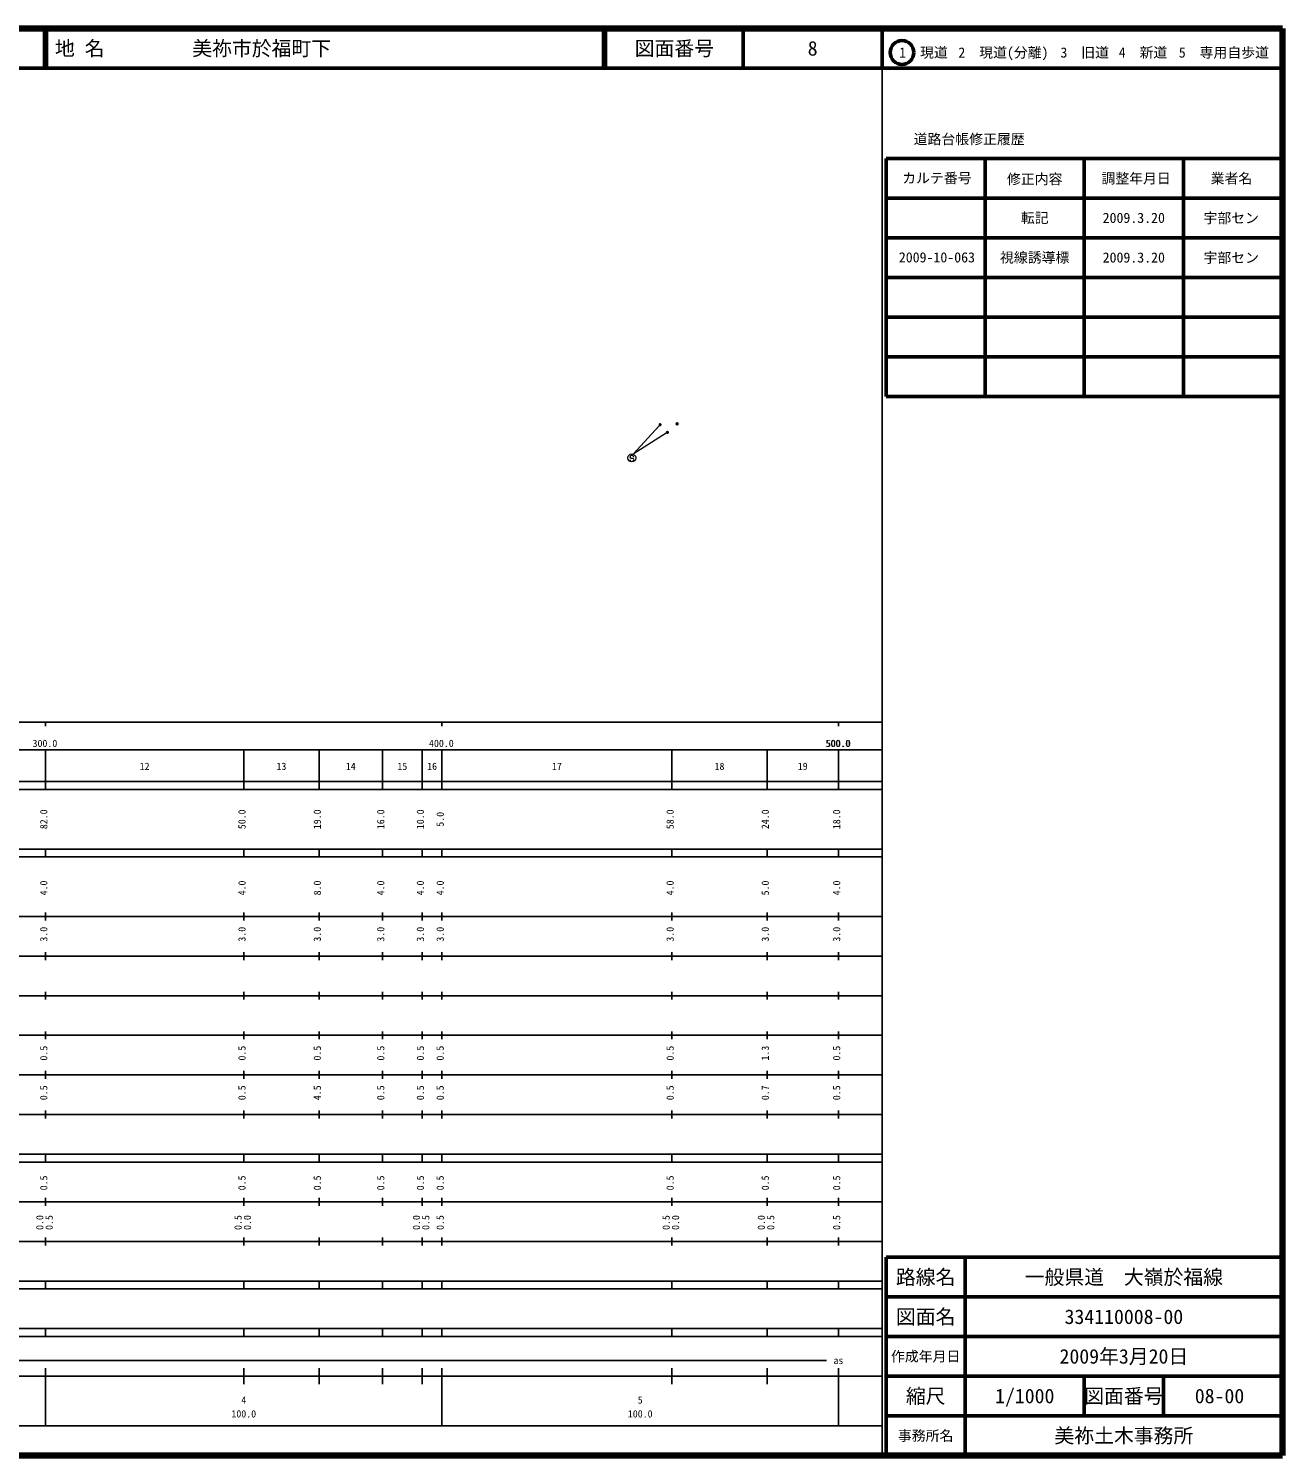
# Model space of a CAD drawing. Units: millimetres on the paper. Extents: x 40 to 680, y 20 to 380.
# Drawn here: x 363.7 to 680, y 20 to 380 of the extents above; entities that cross this region are included whole.
import ezdxf
from ezdxf.enums import TextEntityAlignment as Align

# ---------------------------------------------------------------- set-up
doc = ezdxf.new("R2010")
doc.units = ezdxf.units.MM
doc.header["$PDMODE"] = 32
doc.header["$PDSIZE"] = 0.5
doc.layers.add('M-OTRS', color=6, linetype='Continuous')
doc.layers.add('M-TTL-TXT', color=7, linetype='Continuous')
for name, color, linetype, lineweight in [('M-STR-STRC', 7, 'Continuous', 18), ('M-TTL', 2, 'Continuous', 140), ('M-TTL-BAND', 7, 'Continuous', 25), ('M-TTL-FRAM', 2, 'Continuous', 50), ('M-TTL-LINE', 7, 'Continuous', 50)]:
    doc.layers.add(name, color=color, linetype=linetype, lineweight=lineweight)
doc.styles.add('ＭＳ ゴシック', font='')
doc.styles.get('ＭＳ ゴシック').set_extended_font_data('MS Gothic')

msp = doc.modelspace()

# ---------------------------------------------------------------- hatches: boundary and pattern name
at = {"layer": 'M-STR-STRC'}
for points in [[(523.28, 280.36), (523.224, 280.402), (523.162, 280.434), (523.096, 280.455), (523.027, 280.463), (522.957, 280.46), (522.889, 280.445), (522.825, 280.418), (522.766, 280.38), (522.715, 280.332), (522.673, 280.277), (522.641, 280.215), (522.62, 280.148), (522.612, 280.079), (522.615, 280.009), (522.631, 279.941), (522.658, 279.877), (522.695, 279.819), (522.743, 279.767), (522.798, 279.725), (522.86, 279.693), (522.927, 279.673), (522.996, 279.664), (523.066, 279.667), (523.134, 279.683), (523.198, 279.71), (523.257, 279.748), (523.308, 279.795), (523.35, 279.851), (523.382, 279.913), (523.402, 279.979), (523.411, 280.049), (523.408, 280.118), (523.392, 280.186), (523.365, 280.25), (523.327, 280.309)], [(525.195, 278.329), (525.153, 278.384), (525.101, 278.431), (525.042, 278.468), (524.978, 278.495), (524.91, 278.51), (524.84, 278.513), (524.771, 278.503), (524.705, 278.482), (524.643, 278.45), (524.588, 278.408), (524.541, 278.356), (524.503, 278.297), (524.477, 278.233), (524.462, 278.165), (524.459, 278.095), (524.468, 278.026), (524.489, 277.959), (524.521, 277.898), (524.564, 277.842), (524.615, 277.795), (524.674, 277.758), (524.739, 277.731), (524.807, 277.716), (524.877, 277.714), (524.946, 277.723), (525.012, 277.744), (525.074, 277.776), (525.129, 277.819), (525.176, 277.87), (525.214, 277.929), (525.24, 277.994), (525.255, 278.062), (525.258, 278.131), (525.249, 278.2), (525.228, 278.267)]]:
    msp.add_hatch(color=256, dxfattribs=at).paths.add_polyline_path(points)

# ---------------------------------------------------------------- linework, layer by layer
at = {"layer": 'M-OTRS'}
msp.add_point((527.312, 280.279), dxfattribs=at)
at = {"layer": 'M-STR-STRC'}
for p, q in [((522.743, 279.767), (516.259, 272.612)), ((524.521, 277.898), (516.259, 272.612)), ((515.482, 271.694), (515.383, 271.812)), ((515.727, 271.555), (515.482, 271.694)), ((516.028, 271.552), (515.727, 271.555)), ((516.273, 271.441), (516.028, 271.552)), ((516.379, 271.304), (516.273, 271.441))]:
    msp.add_line(p, q, dxfattribs=at)
msp.add_circle((515.882, 271.683), 1, dxfattribs=at)
for centre, start, end in [((515.879, 271.308), 179.55488, 359.55488), ((515.883, 271.808), 359.55488, 179.55488)]:
    msp.add_arc(centre, 0.5, start, end, dxfattribs=at)
at = {"layer": 'M-TTL'}
for p, q in [((680, 380), (40, 380)), ((680, 20), (680, 380)), ((40, 20), (680, 20))]:
    msp.add_line(p, q, dxfattribs=at)
at = {"layer": 'M-TTL-BAND'}
for p, q in [((579, 20), (579, 370)), ((40, 205), (579, 205)), ((368, 205), (368, 204)), ((468, 205), (468, 204)), ((568, 205), (568, 204)), ((68, 198), (579, 198)), ((368, 188), (368, 198)), ((418, 188), (418, 198)), ((437, 188), (437, 198)), ((453, 188), (453, 198)), ((463, 188), (463, 198)), ((468, 188), (468, 198)), ((526, 188), (526, 198)), ((550, 188), (550, 198)), ((568, 188), (568, 198)), ((40, 190), (579, 190)), ((40, 188), (579, 188)), ((40, 173), (579, 173)), ((368, 171), (368, 173)), ((418, 171), (418, 173)), ((437, 171), (437, 173)), ((453, 171), (453, 173)), ((463, 171), (463, 173)), ((468, 171), (468, 173)), ((526, 171), (526, 173)), ((550, 171), (550, 173)), ((568, 171), (568, 173)), ((40, 171), (579, 171)), ((40, 156), (579, 156)), ((368, 155), (368, 157)), ((418, 155), (418, 157)), ((437, 155), (437, 157)), ((453, 155), (453, 157)), ((463, 155), (463, 157)), ((468, 155), (468, 157)), ((526, 155), (526, 157)), ((550, 155), (550, 157)), ((568, 155), (568, 157)), ((46, 146), (579, 146)), ((368, 145), (368, 147)), ((418, 145), (418, 147)), ((437, 145), (437, 147)), ((453, 145), (453, 147)), ((463, 145), (463, 147)), ((468, 145), (468, 147)), ((526, 145), (526, 147)), ((550, 145), (550, 147)), ((568, 145), (568, 147)), ((368, 135), (368, 137)), ((418, 135), (418, 137)), ((437, 135), (437, 137)), ((453, 135), (453, 137)), ((463, 135), (463, 137)), ((468, 135), (468, 137)), ((526, 135), (526, 137)), ((550, 135), (550, 137)), ((568, 135), (568, 137)), ((52, 136), (579, 136)), ((46, 126), (579, 126)), ((368, 125), (368, 127)), ((418, 125), (418, 127)), ((437, 125), (437, 127)), ((453, 125), (453, 127)), ((463, 125), (463, 127)), ((468, 125), (468, 127)), ((526, 125), (526, 127)), ((550, 125), (550, 127)), ((568, 125), (568, 127)), ((52, 116), (579, 116)), ((368, 115), (368, 117)), ((418, 115), (418, 117)), ((437, 115), (437, 117)), ((453, 115), (453, 117)), ((463, 115), (463, 117)), ((468, 115), (468, 117)), ((526, 115), (526, 117)), ((550, 115), (550, 117)), ((568, 115), (568, 117)), ((46, 106), (579, 106)), ((368, 105), (368, 107)), ((418, 105), (418, 107)), ((437, 105), (437, 107)), ((453, 105), (453, 107)), ((463, 105), (463, 107)), ((468, 105), (468, 107)), ((526, 105), (526, 107)), ((550, 105), (550, 107)), ((568, 105), (568, 107)), ((40, 96), (579, 96)), ((40, 94), (579, 94)), ((368, 94), (368, 96)), ((418, 94), (418, 96)), ((437, 94), (437, 96)), ((453, 94), (453, 96)), ((463, 94), (463, 96)), ((468, 94), (468, 96)), ((526, 94), (526, 96)), ((550, 94), (550, 96)), ((568, 94), (568, 96)), ((49, 84), (579, 84)), ((368, 83), (368, 85)), ((418, 83), (418, 85)), ((437, 83), (437, 85)), ((453, 83), (453, 85)), ((463, 83), (463, 85)), ((468, 83), (468, 85)), ((526, 83), (526, 85)), ((550, 83), (550, 85)), ((568, 83), (568, 85)), ((40, 74), (579, 74)), ((368, 73), (368, 75)), ((418, 73), (418, 75)), ((437, 73), (437, 75)), ((453, 73), (453, 75)), ((463, 73), (463, 75)), ((468, 73), (468, 75)), ((526, 73), (526, 75)), ((550, 73), (550, 75)), ((568, 73), (568, 75)), ((40, 64), (579, 64)), ((40, 62), (579, 62)), ((368, 62), (368, 64)), ((418, 62), (418, 64)), ((437, 62), (437, 64)), ((453, 62), (453, 64)), ((463, 62), (463, 64)), ((468, 62), (468, 64)), ((526, 62), (526, 64)), ((550, 62), (550, 64)), ((568, 62), (568, 64)), ((40, 52), (579, 52)), ((368, 50), (368, 52)), ((418, 50), (418, 52)), ((437, 50), (437, 52)), ((453, 50), (453, 52)), ((463, 50), (463, 52)), ((468, 50), (468, 52)), ((526, 50), (526, 52)), ((550, 50), (550, 52)), ((568, 50), (568, 52)), ((40, 50), (579, 50)), ((71, 44), (565, 44)), ((40, 40), (579, 40)), ((368, 27.5), (368, 42)), ((418, 38), (418, 42)), ((437, 38), (437, 42)), ((453, 38), (453, 42)), ((463, 38), (463, 42)), ((468, 27.5), (468, 42)), ((526, 38), (526, 42)), ((550, 38), (550, 42)), ((568, 27.5), (568, 42)), ((68, 27.5), (579, 27.5))]:
    msp.add_line(p, q, dxfattribs=at)
at = {"layer": 'M-TTL-FRAM'}
for p, q in [((580, 347.197), (580, 287.197)), ((580, 347.197), (680, 347.197)), ((580, 287.197), (680, 287.197)), ((680, 70), (580, 70)), ((580, 70), (580, 20))]:
    msp.add_line(p, q, dxfattribs=at)
at = {"layer": 'M-TTL-LINE'}
for p, q in [((367.75, 380), (367.75, 370)), ((368.25, 380), (368.25, 370)), ((508.747, 380), (508.747, 370)), ((509.247, 380), (509.247, 370)), ((543.997, 380), (543.997, 370)), ((579, 380), (579, 370)), ((40, 370), (680, 370)), ((605, 347.197), (605, 287.197)), ((630, 347.197), (630, 287.197)), ((655, 347.197), (655, 287.197)), ((580, 337.197), (680, 337.197)), ((580, 327.197), (680, 327.197)), ((580, 317.197), (680, 317.197)), ((580, 307.197), (680, 307.197)), ((580, 297.197), (680, 297.197)), ((600, 70), (600, 20)), ((680, 60), (580, 60)), ((680, 50), (580, 50)), ((680, 40), (580, 40)), ((630, 40), (630, 30)), ((650, 40), (650, 30)), ((680, 30), (580, 30))]:
    msp.add_line(p, q, dxfattribs=at)
msp.add_circle((584.031, 373.958), 3, dxfattribs=at)

# ---------------------------------------------------------------- texts
at = {"layer": 'M-TTL-BAND', "style": 'ＭＳ ゴシック'}
for s, p in [('300.0', (367.844, 198.195)), ('400.0', (467.844, 198.195)), ('500.0', (567.844, 198.195)), ('500.0', (568, 198.195)), ('12', (393, 192.405)), ('13', (427.5, 192.405)), ('14', (445, 192.405)), ('15', (458, 192.405)), ('16', (465.5, 192.405)), ('17', (497, 192.405)), ('18', (538, 192.405)), ('19', (559, 192.405)), ('as', (568, 42.5)), ('4', (418, 32.523)), ('5', (518, 32.523)), ('100.0', (418, 29.033)), ('100.0', (518, 29.033))]:
    msp.add_text(s, height=1.833, dxfattribs=at).set_placement(p, align=Align.BOTTOM_CENTER)
for s, p in [('82.0', (369, 180.5)), ('50.0', (419, 180.5)), ('19.0', (438, 180.5)), ('16.0', (454, 180.5)), ('10.0', (464, 180.5)), ('5.0', (469, 180.5)), ('58.0', (527, 180.5)), ('24.0', (551, 180.5)), ('18.0', (569, 180.5)), ('4.0', (369, 163.174)), ('4.0', (419, 163.174)), ('8.0', (438, 163.174)), ('4.0', (454, 163.174)), ('4.0', (464, 163.174)), ('4.0', (469, 163.174)), ('4.0', (527, 163.174)), ('5.0', (551, 163.174)), ('4.0', (569, 163.174)), ('3.0', (369, 151.5)), ('3.0', (419, 151.5)), ('3.0', (438, 151.5)), ('3.0', (454, 151.5)), ('3.0', (464, 151.5)), ('3.0', (469, 151.5)), ('3.0', (527, 151.5)), ('3.0', (551, 151.5)), ('3.0', (569, 151.5)), ('0.5', (369, 121.5)), ('0.5', (419, 121.5)), ('0.5', (438, 121.5)), ('0.5', (454, 121.5)), ('0.5', (464, 121.5)), ('0.5', (469, 121.5)), ('0.5', (527, 121.5)), ('1.3', (551, 121.5)), ('0.5', (569, 121.5)), ('0.5', (369, 111.5)), ('0.5', (419, 111.5)), ('4.5', (438, 111.5)), ('0.5', (454, 111.5)), ('0.5', (464, 111.5)), ('0.5', (469, 111.5)), ('0.5', (527, 111.5)), ('0.7', (551, 111.5)), ('0.5', (569, 111.5)), ('0.5', (369, 88.764)), ('0.5', (419, 88.764)), ('0.5', (438, 88.764)), ('0.5', (454, 88.764)), ('0.5', (464, 88.764)), ('0.5', (469, 88.764)), ('0.5', (527, 88.764)), ('0.5', (551, 88.764)), ('0.5', (569, 88.764)), ('0.0', (368, 78.764)), ('0.5', (370.37, 78.764)), ('0.5', (418, 78.764)), ('0.0', (420.37, 78.764)), ('0.0', (463, 78.764)), ('0.5', (465.37, 78.764)), ('0.5', (469, 78.764)), ('0.5', (526, 78.764)), ('0.0', (528.37, 78.764)), ('0.0', (550, 78.764)), ('0.5', (552.37, 78.764)), ('0.5', (569, 78.764))]:
    msp.add_text(s, height=1.833, rotation=90, dxfattribs=at).set_placement(p, align=Align.BOTTOM_CENTER)
at = {"layer": 'M-TTL-TXT', "style": 'ＭＳ ゴシック'}
for s, p in [('地 名', (370.38, 375)), ('美祢市於福町下', (405.024, 375))]:
    msp.add_text(s, height=3.666, dxfattribs=at).set_placement(p, align=Align.MIDDLE_LEFT)
for s, height, p in [('図面番号', 3.666, (526.622, 375)), ('8', 3.666, (561.497, 375)), ('1\u3000現道', 2.566, (589.448, 373.958)), ('2\u3000現道(分離)', 2.566, (609.619, 373.958)), ('3\u3000旧道', 2.566, (630.121, 373.958)), ('4\u3000新道', 2.566, (644.824, 373.958)), ('5\u3000専用自歩道', 2.566, (665.228, 373.958)), ('道路台帳修正履歴', 2.566, (600.968, 352.113)), ('カルテ番号', 2.566, (592.839, 342.277)), ('修正内容', 2.566, (617.509, 342.023)), ('調整年月日', 2.566, (643.089, 342.197)), ('業者名', 2.566, (667.134, 342.197)), ('転記', 2.566, (617.5, 332.245)), ('2009.3.20', 2.566, (642.5, 332.245)), ('宇部セン', 2.566, (667.077, 332.189)), ('2009-10-063', 2.566, (592.839, 322.277)), ('視線誘導標', 2.566, (617.5, 322.245)), ('2009.3.20', 2.566, (642.5, 322.245)), ('宇部セン', 2.566, (667.077, 322.189)), ('路線名', 3.666, (590, 65)), ('路線名', 3.666, (590, 65)), ('一般県道\u3000大嶺於福線', 3.666, (640, 65)), ('図面名', 3.666, (590, 55)), ('図面名', 3.666, (590, 55)), ('334110008-00', 3.666, (640, 55)), ('2009年3月20日', 3.666, (640, 45)), ('作成年月日', 2.566, (590, 45)), ('作成年月日', 2.566, (590, 45)), ('縮尺', 3.666, (590, 35)), ('縮尺', 3.666, (590, 35)), ('1/1000', 3.666, (615, 35)), ('図面番号', 3.666, (640, 35)), ('図面番号', 3.666, (640, 35)), ('08-00', 3.666, (664.125, 35)), ('事務所名', 2.566, (590, 25)), ('事務所名', 2.566, (590, 25)), ('美祢土木事務所', 3.666, (640, 25))]:
    msp.add_text(s, height=height, dxfattribs=at).set_placement(p, align=Align.MIDDLE_CENTER)

doc.saveas('drawing.dxf')
